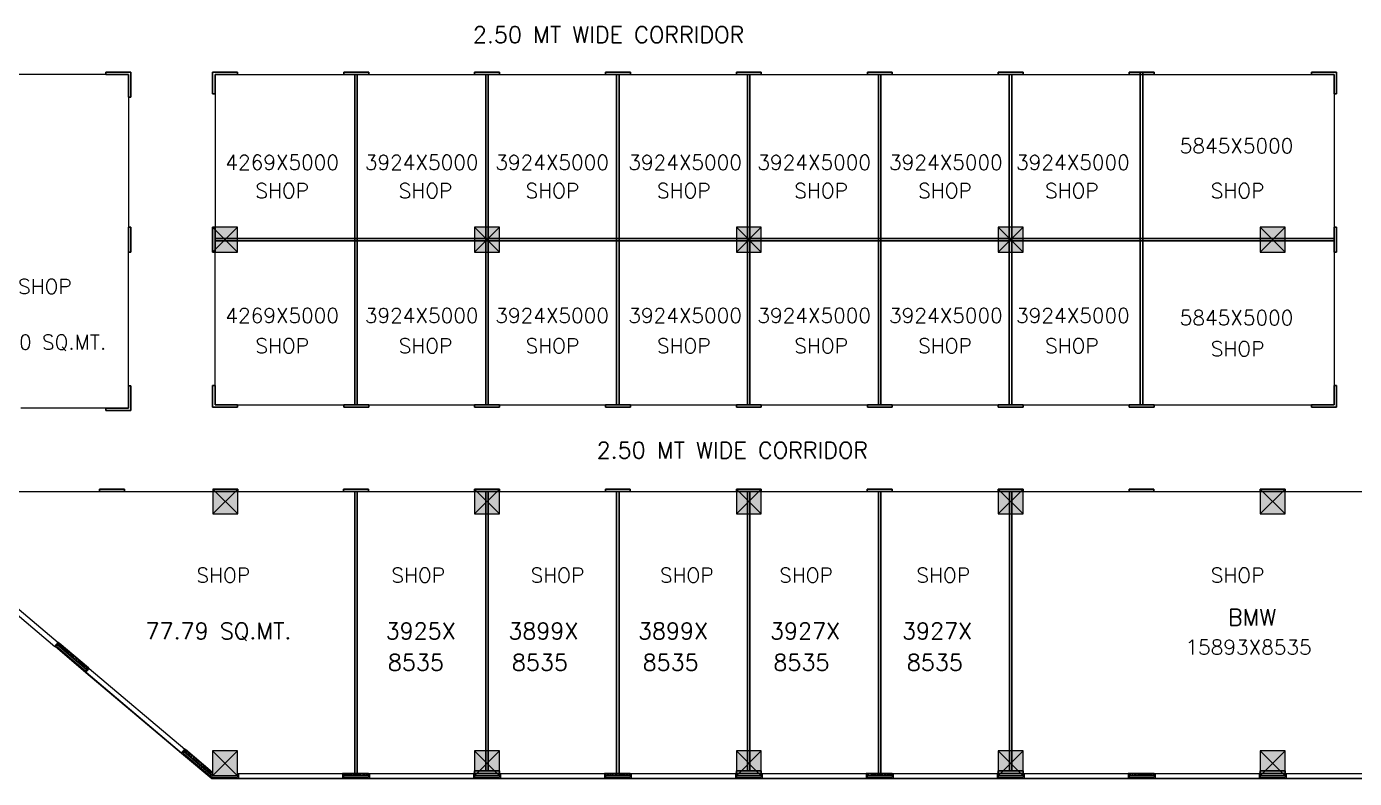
# Model space of a CAD drawing. Extents: x -14054 to 906348, y -36965 to 188562.
# Drawn here: x 91480 to 132043, y 76549 to 99522 of the extents above; entities that cross this region are included whole.
import ezdxf
from ezdxf.enums import TextEntityAlignment as Align

# ---------------------------------------------------------------- set-up
doc = ezdxf.new("R2010")
doc.units = 0
doc.header["$LTSCALE"] = 1000
doc.header["$MEASUREMENT"] = 0
for name, color, linetype in [('COL', 5, 'CONTINUOUS'), ('DOOR', 6, 'CONTINUOUS'), ('GRNT', 3, 'CONTINUOUS'), ('HATCH', 9, 'CONTINUOUS'), ('SOLID', 252, 'CONTINUOUS')]:
    doc.layers.add(name, color=color, linetype=linetype)
for name, color, linetype, lineweight in [('TEXT', 3, 'CONTINUOUS', 15), ('WALL', 2, 'CONTINUOUS', 30), ('WIN', 6, 'CONTINUOUS', 9)]:
    doc.layers.add(name, color=color, linetype=linetype, lineweight=lineweight)
doc.styles.add('ROMAN', font='ROMANS')
pattern_1 = [(50, (197866.09, -50269.34), (71.726018, -6.275213), [7.5, -82.5]), (355, (197866.09, -50269.34), (-13.875133, 75.219213), [6, -66]), (100.4514, (197872.07, -50269.864), (57.850938, 68.943954), [6.37402, -70.11421]), (46.1842, (197866.09, -50249.34), (106.724105, -16.5519), [11.25, -123.75]), (96.6356, (197874.98, -50250.72), (93.46627, 97.41179), [9.56103, -105.1713]), (351.1842, (197866.09, -50249.34), (93.466195, 97.41186), [9, -99]), (21, (197876.09, -50254.34), (59.690705, -40.26189), [7.5, -82.5]), (326, (197876.09, -50254.34), (24.331533, 72.515005), [6, -66]), (71.4514, (197881.065, -50257.7), (84.022263, 32.25305), [6.37402, -70.11421]), (37.5, (197866.09, -50269.342), (1.2159855, 33.2893854), [0, -65.2, 0, -67, 0, -66.25]), (7.5, (197866.09, -50269.34), (26.306954, 39.441171), [0, -38.2, 0, -63.7, 0, -25.25]), (327.5, (197843.79, -50269.342), (53.3822436, -2.255487), [0, -25, 0, -78, 0, -103.5]), (317.5, (197833.79, -50269.34), (58.318617, 10.010498), [0, -32.5, 0, -51.8, 0, -73.5])]

# ---------------------------------------------------------------- blocks, each defined once
blk = doc.blocks.new('*U46')
at = {"layer": 'HATCH', "linetype": 'ByBlock'}
h = blk.add_hatch(dxfattribs=at)
h.set_pattern_fill('AR-CONC', color=256, scale=10, style=0)
h.set_pattern_definition(pattern_1)
h.paths.add_polyline_path([(92471.43, 80685.66), (92423.09, 80628.26), (93323.11, 79869.72), (93371.76, 79927.49)])
h = blk.add_hatch(dxfattribs=at)
h.set_pattern_fill('AR-CONC', color=256, scale=10, style=0)
h.set_pattern_definition(pattern_1)
h.paths.add_polyline_path([(96338.63, 77429.13), (96287.42, 77368.32), (97164.14, 76629.38), (97164.14, 76733.97)])
h = blk.add_hatch(dxfattribs=at)
h.set_pattern_fill('AR-CONC', color=256, scale=10, style=0)
h.set_pattern_definition(pattern_1)
h.paths.add_polyline_path([(101924.14, 76629.38), (101924.14, 76704.38), (101164.14, 76704.38), (101164.14, 76629.38)])
h = blk.add_hatch(dxfattribs=at)
h.set_pattern_fill('AR-CONC', color=256, scale=10, style=0)
h.set_pattern_definition(pattern_1)
h.paths.add_polyline_path([(109922.64, 76629.38), (109922.64, 76704.38), (109162.64, 76704.38), (109162.64, 76629.38)])
h = blk.add_hatch(dxfattribs=at)
h.set_pattern_fill('AR-CONC', color=256, scale=10, style=0)
h.set_pattern_definition(pattern_1)
h.paths.add_polyline_path([(117922.64, 76629.38), (117922.64, 76704.38), (117162.64, 76704.38), (117162.64, 76629.38)])
h = blk.add_hatch(dxfattribs=at)
h.set_pattern_fill('AR-CONC', color=256, scale=10, style=0)
h.set_pattern_definition(pattern_1)
h.paths.add_polyline_path([(125922.11, 76629.38), (125922.11, 76704.38), (125162.11, 76704.38), (125162.11, 76629.38)])
at = {"layer": 'SOLID'}
for points in [[(97164.14, 92633.38), (97924.14, 92633.38), (97924.14, 93393.38), (97164.14, 93393.38)], [(105164.14, 92633.38), (105924.14, 92633.38), (105924.14, 93393.38), (105164.14, 93393.38)], [(113164.14, 92633.38), (113924.14, 92633.38), (113924.14, 93393.38), (113164.14, 93393.38)], [(121164.14, 92633.38), (121924.14, 92633.38), (121924.14, 93393.38), (121164.14, 93393.38)], [(129164.14, 92633.38), (129924.14, 92633.38), (129924.14, 93393.38), (129164.14, 93393.38)], [(97174.14, 84629.38), (97934.14, 84629.38), (97934.14, 85389.38), (97174.14, 85389.38)], [(105164.14, 84629.38), (105924.14, 84629.38), (105924.14, 85389.38), (105164.14, 85389.38)], [(113164.14, 84629.38), (113924.14, 84629.38), (113924.14, 85389.38), (113164.14, 85389.38)], [(121164.14, 84629.38), (121924.14, 84629.38), (121924.14, 85389.38), (121164.14, 85389.38)], [(129164.14, 84629.38), (129924.14, 84629.38), (129924.14, 85389.38), (129164.14, 85389.38)], [(97164.14, 76629.38), (97924.14, 76629.38), (97924.14, 77389.38), (97164.14, 77389.38)], [(105164.14, 76629.38), (105924.14, 76629.38), (105924.14, 77389.38), (105164.14, 77389.38)], [(113164.14, 76629.38), (113924.14, 76629.38), (113924.14, 77389.38), (113164.14, 77389.38)], [(121164.14, 76629.38), (121924.14, 76629.38), (121924.14, 77389.38), (121164.14, 77389.38)], [(129164.14, 76629.38), (129924.14, 76629.38), (129924.14, 77389.38), (129164.14, 77389.38)]]:
    blk.add_hatch(color=256, dxfattribs=at).paths.add_polyline_path(points)
at = {"layer": 'COL', "color": 7}
for p, q in [((97924.14, 93393.38), (97164.14, 92633.38)), ((97164.14, 93393.38), (97924.14, 92633.38)), ((105924.14, 93393.38), (105164.14, 92633.38)), ((105164.14, 93393.38), (105924.14, 92633.38)), ((113924.14, 93393.38), (113164.14, 92633.38)), ((113164.14, 93393.38), (113924.14, 92633.38)), ((121924.14, 93393.38), (121164.14, 92633.38)), ((121164.14, 93393.38), (121924.14, 92633.38)), ((129924.14, 93393.38), (129164.14, 92633.38)), ((129164.14, 93393.38), (129924.14, 92633.38)), ((97934.14, 85389.38), (97174.14, 84629.38)), ((97174.14, 85389.38), (97934.14, 84629.38)), ((105924.14, 85389.38), (105164.14, 84629.38)), ((105164.14, 85389.38), (105924.14, 84629.38)), ((113924.14, 85389.38), (113164.14, 84629.38)), ((113164.14, 85389.38), (113924.14, 84629.38)), ((121924.14, 85389.38), (121164.14, 84629.38)), ((121164.14, 85389.38), (121924.14, 84629.38)), ((129924.14, 85389.38), (129164.14, 84629.38)), ((129164.14, 85389.38), (129924.14, 84629.38)), ((97924.14, 77389.38), (97164.14, 76629.38)), ((97164.14, 77389.38), (97924.14, 76629.38)), ((105924.14, 77389.38), (105164.14, 76629.38)), ((105164.14, 77389.38), (105924.14, 76629.38)), ((113924.14, 77389.38), (113164.14, 76629.38)), ((113164.14, 77389.38), (113924.14, 76629.38)), ((121924.14, 77389.38), (121164.14, 76629.38)), ((121164.14, 77389.38), (121924.14, 76629.38)), ((129924.14, 77389.38), (129164.14, 76629.38)), ((129164.14, 77389.38), (129924.14, 76629.38))]:
    blk.add_line(p, q, dxfattribs=at)
at = {"layer": 'COL'}
for points in [[(97164.14, 92633.38), (97924.14, 92633.38), (97924.14, 93393.38), (97164.14, 93393.38)], [(105164.14, 92633.38), (105924.14, 92633.38), (105924.14, 93393.38), (105164.14, 93393.38)], [(113164.14, 92633.38), (113924.14, 92633.38), (113924.14, 93393.38), (113164.14, 93393.38)], [(121164.14, 92633.38), (121924.14, 92633.38), (121924.14, 93393.38), (121164.14, 93393.38)], [(129164.14, 92633.38), (129924.14, 92633.38), (129924.14, 93393.38), (129164.14, 93393.38)], [(97174.14, 84629.38), (97934.14, 84629.38), (97934.14, 85389.38), (97174.14, 85389.38)], [(105164.14, 84629.38), (105924.14, 84629.38), (105924.14, 85389.38), (105164.14, 85389.38)], [(113164.14, 84629.38), (113924.14, 84629.38), (113924.14, 85389.38), (113164.14, 85389.38)], [(121164.14, 84629.38), (121924.14, 84629.38), (121924.14, 85389.38), (121164.14, 85389.38)], [(129164.14, 84629.38), (129924.14, 84629.38), (129924.14, 85389.38), (129164.14, 85389.38)], [(97164.14, 76629.38), (97924.14, 76629.38), (97924.14, 77389.38), (97164.14, 77389.38)], [(105164.14, 76629.38), (105924.14, 76629.38), (105924.14, 77389.38), (105164.14, 77389.38)], [(113164.14, 76629.38), (113924.14, 76629.38), (113924.14, 77389.38), (113164.14, 77389.38)], [(121164.14, 76629.38), (121924.14, 76629.38), (121924.14, 77389.38), (121164.14, 77389.38)], [(129164.14, 76629.38), (129924.14, 76629.38), (129924.14, 77389.38), (129164.14, 77389.38)]]:
    blk.add_lwpolyline(points, close=True, dxfattribs=at)
at = {"layer": 'DOOR'}
for p, q in [((93904.14, 87864.38), (91304.14, 87864.38)), ((91010.14, 85314.38), (93710.14, 85314.38)), ((94470.14, 85314.38), (97170.14, 85314.38))]:
    blk.add_line(p, q, dxfattribs=at)
at = {"layer": 'GRNT', "ltscale": 140}
for p, q in [((92348.62, 80586.4), (92448.48, 80704.98)), ((92348.62, 80586.4), (93294.52, 79789.19)), ((92390.89, 80590.01), (93290.9, 79831.47)), ((93371.76, 79927.49), (93394.71, 79908.17)), ((93290.9, 79831.47), (93323.45, 79870.13)), ((93294.52, 79789.19), (93394.71, 79908.17)), ((96212.95, 77326.46), (96315.68, 77448.45)), ((96212.95, 77326.46), (97134.92, 76549.38)), ((96287.42, 77368.32), (96255.21, 77330.08)), ((96255.21, 77330.08), (97145.88, 76579.38)), ((96338.63, 77429.13), (96315.68, 77448.45))]:
    blk.add_line(p, q, dxfattribs=at)
at = {"layer": 'GRNT', "linetype": 'ByBlock'}
blk.add_line((92390.89, 80590.01), (92423.09, 80628.26), dxfattribs=at)
at = {"layer": 'GRNT'}
for p, q in [((92471.43, 80685.66), (92448.48, 80704.98)), ((97924.14, 76704.38), (97954.14, 76704.38)), ((97954.14, 76704.38), (97954.14, 76549.38)), ((101134.14, 76704.38), (101134.14, 76549.38)), ((101164.14, 76704.38), (101134.14, 76704.38)), ((101924.14, 76704.38), (101954.14, 76704.38)), ((101954.14, 76704.38), (101954.14, 76549.38)), ((105134.14, 76704.38), (105134.14, 76549.38)), ((105164.14, 76704.38), (105134.14, 76704.38)), ((105924.14, 76704.38), (105954.14, 76704.38)), ((105954.14, 76704.38), (105954.14, 76549.38)), ((109132.64, 76704.38), (109132.64, 76549.38)), ((109162.64, 76704.38), (109132.64, 76704.38)), ((109922.64, 76704.38), (109952.64, 76704.38)), ((109952.64, 76704.38), (109952.64, 76549.38)), ((113134.14, 76704.38), (113134.14, 76549.38)), ((113164.14, 76704.38), (113134.14, 76704.38)), ((113924.14, 76704.38), (113954.14, 76704.38)), ((113954.14, 76704.38), (113954.14, 76549.38)), ((117132.64, 76704.38), (117132.64, 76549.38)), ((117162.64, 76704.38), (117132.64, 76704.38)), ((117922.64, 76704.38), (117952.64, 76704.38)), ((117952.64, 76704.38), (117952.64, 76549.38)), ((121134.14, 76704.38), (121134.14, 76549.38)), ((121164.14, 76704.38), (121134.14, 76704.38)), ((121924.14, 76704.38), (121954.14, 76704.38)), ((121954.14, 76704.38), (121954.14, 76549.38)), ((125132.11, 76704.38), (125132.11, 76549.38)), ((125162.11, 76704.38), (125132.11, 76704.38)), ((125922.11, 76704.38), (125952.11, 76704.38)), ((125952.11, 76704.38), (125952.11, 76549.38)), ((129134.14, 76704.38), (129134.14, 76549.38)), ((129164.14, 76704.38), (129134.14, 76704.38)), ((129924.14, 76704.38), (129954.14, 76704.38)), ((129954.14, 76704.38), (129954.14, 76549.38)), ((97134.92, 76549.38), (97954.14, 76549.38)), ((97145.88, 76579.38), (97924.14, 76579.38)), ((97924.14, 76629.38), (97924.14, 76579.38)), ((101134.14, 76549.38), (101954.14, 76549.38)), ((101164.14, 76629.38), (101164.14, 76579.38)), ((101164.14, 76579.38), (101924.14, 76579.38)), ((101924.14, 76629.38), (101924.14, 76579.38)), ((105134.14, 76549.38), (105954.14, 76549.38)), ((105164.14, 76629.38), (105164.14, 76579.38)), ((105164.14, 76579.38), (105924.14, 76579.38)), ((105924.14, 76629.38), (105924.14, 76579.38)), ((109132.64, 76549.38), (109952.64, 76549.38)), ((109162.64, 76629.38), (109162.64, 76579.38)), ((109162.64, 76579.38), (109922.64, 76579.38)), ((109922.64, 76629.38), (109922.64, 76579.38)), ((113134.14, 76549.38), (113954.14, 76549.38)), ((113164.14, 76629.38), (113164.14, 76579.38)), ((113164.14, 76579.38), (113924.14, 76579.38)), ((113924.14, 76629.38), (113924.14, 76579.38)), ((117132.64, 76549.38), (117952.64, 76549.38)), ((117162.64, 76629.38), (117162.64, 76579.38)), ((117162.64, 76579.38), (117922.64, 76579.38)), ((117922.64, 76629.38), (117922.64, 76579.38)), ((121134.14, 76549.38), (121954.14, 76549.38)), ((121164.14, 76629.38), (121164.14, 76579.38)), ((121164.14, 76579.38), (121924.14, 76579.38)), ((121924.14, 76629.38), (121924.14, 76579.38)), ((125132.11, 76549.38), (125952.11, 76549.38)), ((125162.11, 76629.38), (125162.11, 76579.38)), ((125162.11, 76579.38), (125922.11, 76579.38)), ((125922.11, 76629.38), (125922.11, 76579.38)), ((129134.14, 76549.38), (129954.14, 76549.38)), ((129164.14, 76629.38), (129164.14, 76579.38)), ((129164.14, 76579.38), (129924.14, 76579.38)), ((129924.14, 76629.38), (129924.14, 76579.38))]:
    blk.add_line(p, q, dxfattribs=at)
at = {"layer": 'WALL'}
for p, q in [((94664.14, 98129.38), (93904.14, 98129.38)), ((93904.14, 98129.38), (93904.14, 98054.38)), ((93904.14, 98054.38), (94589.14, 98054.38)), ((94589.14, 98054.38), (94589.14, 97369.38)), ((94664.14, 98129.38), (94664.14, 97369.38)), ((97924.14, 98129.38), (97164.14, 98129.38)), ((97164.14, 97469.38), (97164.14, 98129.38)), ((97924.14, 98054.38), (97239.14, 98054.38)), ((97239.14, 97469.38), (97239.14, 98054.38)), ((97924.14, 98129.38), (97924.14, 98054.38)), ((101931.64, 98129.38), (101171.64, 98129.38)), ((101171.64, 98129.38), (101171.64, 98054.38)), ((101931.64, 98054.38), (101171.64, 98054.38)), ((101508.14, 87964.38), (101508.14, 98054.38)), ((101583.14, 87964.38), (101583.14, 98054.38)), ((101931.64, 98129.38), (101931.64, 98054.38)), ((105924.14, 98129.38), (105164.14, 98129.38)), ((105164.14, 98129.38), (105164.14, 98054.38)), ((105924.14, 98054.38), (105164.14, 98054.38)), ((105506.64, 87964.38), (105506.64, 98054.38)), ((105581.64, 87964.38), (105581.64, 98054.38)), ((105924.14, 98054.38), (105924.14, 98129.38)), ((109168.64, 98054.38), (109168.64, 98129.38)), ((109928.64, 98129.38), (109168.64, 98129.38)), ((109928.64, 98054.38), (109168.64, 98054.38)), ((109505.14, 98054.38), (109505.14, 87964.38)), ((109580.14, 98054.38), (109580.14, 87964.38)), ((109928.64, 98054.38), (109928.64, 98129.38)), ((113164.14, 98054.38), (113164.14, 98129.38)), ((113924.14, 98129.38), (113164.14, 98129.38)), ((113924.14, 98054.38), (113164.14, 98054.38)), ((113503.64, 87964.38), (113503.64, 98054.38)), ((113578.64, 87964.38), (113578.64, 98054.38)), ((113924.14, 98054.38), (113924.14, 98129.38)), ((117165.64, 98054.38), (117165.64, 98129.38)), ((117925.64, 98129.38), (117165.64, 98129.38)), ((117925.64, 98054.38), (117165.64, 98054.38)), ((117502.14, 87964.38), (117502.14, 98054.38)), ((117577.14, 87964.38), (117577.14, 98054.38)), ((117925.64, 98054.38), (117925.64, 98129.38)), ((121164.14, 98054.38), (121164.14, 98129.38)), ((121924.14, 98129.38), (121164.14, 98129.38)), ((121924.14, 98054.38), (121164.14, 98054.38)), ((121500.64, 87964.38), (121500.64, 98054.38)), ((121575.64, 87964.38), (121575.64, 98054.38)), ((121924.14, 98054.38), (121924.14, 98129.38)), ((125162.64, 98054.38), (125162.64, 98129.38)), ((125922.64, 98129.38), (125162.64, 98129.38)), ((125922.64, 98054.38), (125162.64, 98054.38)), ((125499.14, 87964.38), (125499.14, 98129.38)), ((125574.14, 87964.38), (125574.14, 98129.38)), ((125922.64, 98054.38), (125922.64, 98129.38)), ((131494.14, 98129.38), (130734.14, 98129.38)), ((130734.14, 98054.38), (130734.14, 98129.38)), ((131419.14, 98054.38), (130734.14, 98054.38)), ((131419.14, 97469.38), (131419.14, 98054.38)), ((131494.14, 97469.38), (131494.14, 98129.38)), ((94664.14, 97369.38), (94589.14, 97369.38)), ((97164.14, 97469.38), (97239.14, 97469.38)), ((131419.14, 97469.38), (131494.14, 97469.38)), ((94664.14, 93393.38), (94589.14, 93393.38)), ((94589.14, 93393.38), (94589.14, 92633.38)), ((94664.14, 93393.38), (94664.14, 92633.38)), ((97239.14, 93393.38), (97164.14, 93393.38)), ((97164.14, 92633.38), (97164.14, 93393.38)), ((97239.14, 92633.38), (97239.14, 93393.38)), ((131419.14, 92633.38), (131419.14, 93393.38)), ((131419.14, 93393.38), (131494.14, 93393.38)), ((131494.14, 92633.38), (131494.14, 93393.38)), ((97239.14, 93050.88), (131419.14, 93050.88)), ((97239.14, 92975.88), (131419.14, 92975.88)), ((94664.14, 92633.38), (94589.14, 92633.38)), ((97239.14, 92633.38), (97164.14, 92633.38)), ((131419.14, 92633.38), (131494.14, 92633.38)), ((94664.14, 88549.38), (94589.14, 88549.38)), ((94589.14, 88549.38), (94589.14, 87864.38)), ((94664.14, 88549.38), (94664.14, 87789.38)), ((97164.14, 87889.38), (97164.14, 88557.38)), ((97164.14, 88557.38), (97239.14, 88557.38)), ((97239.14, 87964.38), (97239.14, 88557.38)), ((131419.14, 87964.38), (131419.14, 88557.38)), ((131419.14, 88557.38), (131494.14, 88557.38)), ((131494.14, 87889.38), (131494.14, 88557.38)), ((94589.14, 87864.38), (93904.14, 87864.38)), ((93904.14, 87864.38), (93904.14, 87789.38)), ((94664.14, 87789.38), (93904.14, 87789.38)), ((97924.14, 87889.38), (97164.14, 87889.38)), ((97924.14, 87964.38), (97239.14, 87964.38)), ((97924.14, 87889.38), (97924.14, 87964.38)), ((101931.64, 87964.38), (101171.64, 87964.38)), ((101171.64, 87889.38), (101171.64, 87964.38)), ((101931.64, 87889.38), (101171.64, 87889.38)), ((101931.64, 87889.38), (101931.64, 87964.38)), ((105924.14, 87964.38), (105164.14, 87964.38)), ((105164.14, 87889.38), (105164.14, 87964.38)), ((105924.14, 87889.38), (105164.14, 87889.38)), ((105924.14, 87964.38), (105924.14, 87889.38)), ((109168.64, 87964.38), (109168.64, 87889.38)), ((109928.64, 87964.38), (109168.64, 87964.38)), ((109928.64, 87889.38), (109168.64, 87889.38)), ((109928.64, 87964.38), (109928.64, 87889.38)), ((113164.14, 87964.38), (113164.14, 87889.38)), ((113924.14, 87964.38), (113164.14, 87964.38)), ((113924.14, 87889.38), (113164.14, 87889.38)), ((113924.14, 87964.38), (113924.14, 87889.38)), ((117165.64, 87964.38), (117165.64, 87889.38)), ((117925.64, 87964.38), (117165.64, 87964.38)), ((117925.64, 87889.38), (117165.64, 87889.38)), ((117925.64, 87964.38), (117925.64, 87889.38)), ((121164.14, 87964.38), (121164.14, 87889.38)), ((121924.14, 87964.38), (121164.14, 87964.38)), ((121924.14, 87889.38), (121164.14, 87889.38)), ((121924.14, 87964.38), (121924.14, 87889.38)), ((125162.64, 87964.38), (125162.64, 87889.38)), ((125922.64, 87964.38), (125162.64, 87964.38)), ((125922.64, 87889.38), (125162.64, 87889.38)), ((125922.64, 87964.38), (125922.64, 87889.38)), ((131419.14, 87964.38), (130734.14, 87964.38)), ((130734.14, 87964.38), (130734.14, 87889.38)), ((131494.14, 87889.38), (130734.14, 87889.38)), ((93710.14, 85389.38), (93710.14, 85314.38)), ((94470.14, 85389.38), (93710.14, 85389.38)), ((94470.14, 85314.38), (93710.14, 85314.38)), ((94470.14, 85389.38), (94470.14, 85314.38)), ((97934.14, 85389.38), (97170.14, 85389.38)), ((97934.14, 85314.38), (97170.14, 85314.38)), ((97934.14, 85314.38), (97934.14, 85389.38)), ((101924.64, 85389.38), (101163.64, 85389.38)), ((101163.64, 85314.38), (101163.64, 85389.38)), ((101924.64, 85314.38), (101163.64, 85314.38)), ((101506.64, 85314.38), (101506.64, 76704.38)), ((101581.64, 85314.38), (101581.64, 76704.38)), ((101924.64, 85314.38), (101924.64, 85389.38)), ((105164.14, 85314.38), (105164.14, 85389.38)), ((105924.14, 85389.38), (105164.14, 85389.38)), ((105924.14, 85314.38), (105164.14, 85314.38)), ((105506.64, 76779.38), (105506.64, 85314.38)), ((105581.64, 76779.38), (105581.64, 85314.38)), ((105924.14, 85314.38), (105924.14, 85389.38)), ((109162.14, 85314.38), (109162.14, 85389.38)), ((109923.14, 85389.38), (109162.14, 85389.38)), ((109923.14, 85314.38), (109162.14, 85314.38)), ((109505.14, 85314.38), (109505.14, 76704.38)), ((109580.14, 85314.38), (109580.14, 76704.38)), ((109923.14, 85314.38), (109923.14, 85389.38)), ((113164.14, 85314.38), (113164.14, 85389.38)), ((113924.14, 85389.38), (113164.14, 85389.38)), ((113924.14, 85314.38), (113164.14, 85314.38)), ((113503.64, 76779.38), (113503.64, 85314.38)), ((113578.64, 76779.38), (113578.64, 85314.38)), ((113924.14, 85314.38), (113924.14, 85389.38)), ((117162.14, 85314.38), (117162.14, 85389.38)), ((117923.14, 85389.38), (117162.14, 85389.38)), ((117923.14, 85314.38), (117162.14, 85314.38)), ((117505.14, 85314.38), (117505.14, 76704.38)), ((117580.14, 85314.38), (117580.14, 76704.38)), ((117923.14, 85314.38), (117923.14, 85389.38)), ((121164.14, 85314.38), (121164.14, 85389.38)), ((121924.14, 85389.38), (121164.14, 85389.38)), ((121924.14, 85314.38), (121164.14, 85314.38)), ((121506.64, 76779.38), (121506.64, 85314.38)), ((121581.64, 76779.38), (121581.64, 85314.38)), ((121924.14, 85314.38), (121924.14, 85389.38)), ((125156.64, 85314.38), (125156.64, 85389.38)), ((125916.64, 85389.38), (125156.64, 85389.38)), ((125916.64, 85314.38), (125156.64, 85314.38)), ((125916.64, 85314.38), (125916.64, 85389.38)), ((129164.14, 85314.38), (129164.14, 85389.38)), ((129924.14, 85389.38), (129164.14, 85389.38)), ((129924.14, 85314.38), (129164.14, 85314.38)), ((129924.14, 85314.38), (129924.14, 85389.38)), ((92423.12, 80628.29), (92471.43, 80685.66)), ((93323.11, 79869.72), (93371.76, 79927.49)), ((96287.42, 77368.32), (96338.63, 77429.13)), ((101164.14, 76704.38), (101924.14, 76704.38)), ((101164.14, 76629.38), (101164.14, 76704.38)), ((101924.14, 76704.38), (101924.14, 76629.38)), ((105164.14, 76629.38), (105164.14, 76779.38)), ((105164.14, 76779.38), (105924.14, 76779.38)), ((105164.14, 76704.38), (105924.14, 76704.38)), ((105924.14, 76779.38), (105924.14, 76629.38)), ((105924.14, 76704.38), (105924.14, 76779.38)), ((109162.64, 76704.38), (109922.64, 76704.38)), ((109162.64, 76629.38), (109162.64, 76704.38)), ((109922.64, 76704.38), (109922.64, 76629.38)), ((113164.14, 76629.38), (113164.14, 76779.38)), ((113164.14, 76779.38), (113924.14, 76779.38)), ((113164.14, 76704.38), (113924.14, 76704.38)), ((113924.14, 76779.38), (113924.14, 76629.38)), ((113924.14, 76704.38), (113924.14, 76779.38)), ((117162.64, 76704.38), (117922.64, 76704.38)), ((117162.64, 76629.38), (117162.64, 76704.38)), ((117922.64, 76704.38), (117922.64, 76629.38)), ((121164.14, 76629.38), (121164.14, 76779.38)), ((121164.14, 76779.38), (121924.14, 76779.38)), ((121164.14, 76704.38), (121924.14, 76704.38)), ((121924.14, 76779.38), (121924.14, 76629.38)), ((121924.14, 76704.38), (121924.14, 76779.38)), ((125162.11, 76704.38), (125922.11, 76704.38)), ((125162.11, 76629.38), (125162.11, 76704.38)), ((125922.11, 76704.38), (125922.11, 76629.38)), ((129164.14, 76629.38), (129164.14, 76779.38)), ((129164.14, 76779.38), (129924.14, 76779.38)), ((129164.14, 76704.38), (129924.14, 76704.38)), ((129924.14, 76779.38), (129924.14, 76629.38)), ((129924.14, 76704.38), (129924.14, 76779.38)), ((97164.14, 76629.38), (97924.14, 76629.38)), ((101164.14, 76629.38), (101924.14, 76629.38)), ((101164.14, 76629.38), (101924.14, 76629.38)), ((105164.14, 76629.38), (105924.14, 76629.38)), ((105164.14, 76629.38), (105924.14, 76629.38)), ((109162.64, 76629.38), (109922.64, 76629.38)), ((109162.64, 76629.38), (109922.64, 76629.38)), ((113164.14, 76629.38), (113924.14, 76629.38)), ((113164.14, 76629.38), (113924.14, 76629.38)), ((117162.64, 76629.38), (117922.64, 76629.38)), ((117162.64, 76629.38), (117922.64, 76629.38)), ((121164.14, 76629.38), (121924.14, 76629.38)), ((121164.14, 76629.38), (121924.14, 76629.38)), ((125162.11, 76629.38), (125922.11, 76629.38)), ((125162.11, 76629.38), (125922.11, 76629.38)), ((129164.14, 76629.38), (129924.14, 76629.38)), ((129164.14, 76629.38), (129924.14, 76629.38))]:
    blk.add_line(p, q, dxfattribs=at)
at = {"layer": 'WALL', "color": 2, "ltscale": 140}
for p, q in [((92423.12, 80628.29), (93323.45, 79870.13)), ((92471.43, 80685.66), (93371.76, 79927.49)), ((96287.42, 77368.32), (97164.14, 76629.38)), ((96338.63, 77429.13), (97164.14, 76733.97))]:
    blk.add_line(p, q, dxfattribs=at)
at = {"layer": 'WIN'}
for p, q in [((93904.14, 98054.38), (90171.53, 98054.38)), ((97924.14, 98054.38), (101171.64, 98054.38)), ((101931.64, 98054.38), (105164.14, 98054.38)), ((105924.14, 98054.38), (109168.64, 98054.38)), ((109928.64, 98054.38), (113164.14, 98054.38)), ((113924.14, 98054.38), (117165.64, 98054.38)), ((117925.64, 98054.38), (121164.14, 98054.38)), ((121924.14, 98054.38), (125162.64, 98054.38)), ((125922.64, 98054.38), (130734.14, 98054.38)), ((94589.14, 97369.38), (94589.14, 93393.38)), ((97239.14, 97469.38), (97239.14, 93393.38)), ((131419.14, 97469.38), (131419.14, 93393.38)), ((94589.14, 88549.38), (94589.14, 92633.38)), ((97239.14, 88557.38), (97239.14, 92633.38)), ((131419.14, 92633.38), (131419.14, 88557.38)), ((97924.14, 87964.38), (101171.64, 87964.38)), ((101931.64, 87964.38), (105164.14, 87964.38)), ((105924.14, 87964.38), (109168.64, 87964.38)), ((109928.64, 87964.38), (113164.14, 87964.38)), ((113924.14, 87964.38), (117165.64, 87964.38)), ((117925.64, 87964.38), (121164.14, 87964.38)), ((121924.14, 87964.38), (125162.64, 87964.38)), ((125922.64, 87964.38), (130734.14, 87964.38)), ((97934.14, 85314.38), (101163.64, 85314.38)), ((101924.64, 85314.38), (105164.14, 85314.38)), ((105924.14, 85314.38), (109162.14, 85314.38)), ((109923.14, 85314.38), (113164.14, 85314.38)), ((113924.14, 85314.38), (117162.14, 85314.38)), ((117923.14, 85314.38), (121164.14, 85314.38)), ((121924.14, 85314.38), (125156.64, 85314.38)), ((125916.64, 85314.38), (129164.14, 85314.38)), ((129924.14, 85314.38), (133234.09, 85314.39)), ((97954.14, 76704.38), (101134.14, 76704.38)), ((101954.14, 76704.38), (105134.14, 76704.38)), ((105954.14, 76704.38), (109132.64, 76704.38)), ((109952.64, 76704.38), (113134.14, 76704.38)), ((113954.14, 76704.38), (117132.64, 76704.38)), ((117952.64, 76704.38), (121134.14, 76704.38)), ((121954.14, 76704.38), (125132.11, 76704.38)), ((125952.11, 76704.38), (129134.14, 76704.38)), ((129954.14, 76704.38), (133039.65, 76704.38)), ((97954.14, 76555.38), (101134.14, 76555.38)), ((97954.14, 76549.38), (101134.14, 76549.38)), ((101954.14, 76555.38), (105134.14, 76555.38)), ((101954.14, 76549.38), (105134.14, 76549.38)), ((105954.14, 76555.38), (109132.64, 76555.38)), ((105954.14, 76549.38), (109132.64, 76549.38)), ((109952.64, 76555.38), (113134.14, 76555.38)), ((109952.64, 76549.38), (113134.14, 76549.38)), ((113954.14, 76555.38), (117132.64, 76555.38)), ((113954.14, 76549.38), (117132.64, 76549.38)), ((117952.64, 76555.38), (121134.14, 76555.38)), ((117952.64, 76549.38), (121134.14, 76549.38)), ((121954.14, 76555.38), (125132.11, 76555.38)), ((121954.14, 76549.38), (125132.11, 76549.38)), ((125952.11, 76555.38), (129134.14, 76555.38)), ((125952.11, 76549.38), (129134.14, 76549.38)), ((129954.14, 76555.38), (133039.65, 76555.38)), ((129954.14, 76549.38), (133039.65, 76549.38))]:
    blk.add_line(p, q, dxfattribs=at)
at = {"layer": 'WIN', "ltscale": 140}
for p, q in [((88954.11, 83647.56), (92448.48, 80704.98)), ((88854.79, 83528.28), (92347.2, 80584.71)), ((93294.52, 79789.19), (96212.95, 77326.46)), ((93298.39, 79793.78), (96216.82, 77331.05)), ((93394.71, 79908.17), (96315.68, 77448.45))]:
    blk.add_line(p, q, dxfattribs=at)
at = {"layer": 'TEXT', "color": 3, "ltscale": 140, "style": 'ROMAN'}
for s, p in [('2.50 MT WIDE CORRIDOR', (105112.55, 99022.42)), ('2.50 MT WIDE CORRIDOR', (108893.65, 86328.32)), ('BMW', (128177.52, 81221.58)), ('77.79 SQ.MT.', (95112.37, 80805.84)), ('3925X', (102448.2, 80805.84)), ('3899X', (106197.06, 80805.84)), ('3899X', (110156.39, 80805.84)), ('3927X', (114190.41, 80805.84)), ('3927X', (118224.44, 80805.84)), ('8535', (102515.72, 79844.23)), ('8535', (106304.02, 79844.23)), ('8535', (110298.52, 79844.23)), ('8535', (114293.52, 79844.23)), ('8535', (118369.02, 79844.23))]:
    blk.add_text(s, height=500, dxfattribs=at).set_placement(p)
for s, p in [('5845X5000', (128442.17, 95877.82)), ('4269X5000', (99288.69, 95373.32)), ('3924X5000', (103550.33, 95373.32)), ('3924X5000', (107534.33, 95373.32)), ('3924X5000', (111596.33, 95373.32)), ('3924X5000', (115541.33, 95373.32)), ('3924X5000', (119563.83, 95373.32)), ('3924X5000', (123444.33, 95373.32)), ('SHOP', (99288.69, 94507.82)), ('SHOP', (103666.19, 94507.82)), ('SHOP', (107542.69, 94507.82)), ('SHOP', (111555.69, 94507.82)), ('SHOP', (115750.69, 94507.82)), ('SHOP', (119535.69, 94507.82)), ('SHOP', (123411.69, 94507.82)), ('SHOP', (128473.69, 94507.82)), ('SHOP', (92038.69, 91580.82)), ('4269X5000', (99288.69, 90691.32)), ('3924X5000', (103550.33, 90691.32)), ('3924X5000', (107534.33, 90691.32)), ('3924X5000', (111596.33, 90691.32)), ('3924X5000', (115541.33, 90691.32)), ('3924X5000', (119563.83, 90691.32)), ('3924X5000', (123444.33, 90691.32)), ('5845X5000', (128442.17, 90627.32)), ('62.20 SQ.MT.', (91908.69, 89857.82)), ('SHOP', (99288.69, 89768.82)), ('SHOP', (103666.19, 89768.82)), ('SHOP', (107542.69, 89768.82)), ('SHOP', (111555.69, 89768.82)), ('SHOP', (115750.69, 89768.82)), ('SHOP', (119535.69, 89768.82)), ('SHOP', (123411.69, 89768.82)), ('SHOP', (128473.69, 89677.82)), ('SHOP', (97489.69, 82757.32)), ('SHOP', (103443.19, 82757.32)), ('SHOP', (107696.19, 82757.32)), ('SHOP', (111645.19, 82757.32)), ('SHOP', (115290.19, 82757.32)), ('SHOP', (119482.19, 82757.32)), ('SHOP', (128473.69, 82757.32)), ('15893X8535', (128808.71, 80559.14))]:
    blk.add_text(s, height=450, dxfattribs=at).set_placement(p, align=Align.MIDDLE)

msp = doc.modelspace()

# ---------------------------------------------------------------- block references
at = {"layer": 'TEXT'}
msp.add_blockref('*U46', (0, 0), dxfattribs=at)

doc.saveas('drawing.dxf')
